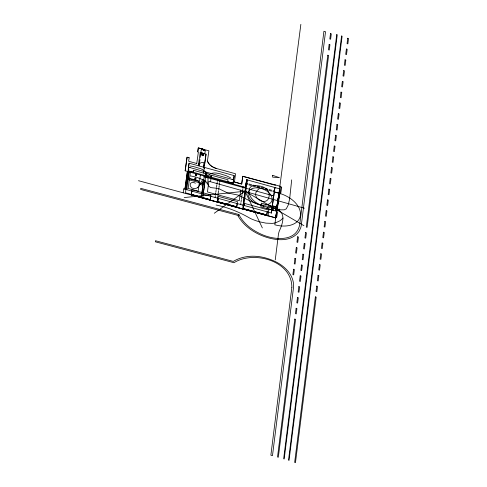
<?xml version="1.0" encoding="UTF-8"?>
<svg xmlns="http://www.w3.org/2000/svg" width="487" height="487" viewBox="0 0 487 487"><rect width="100%" height="100%" fill="white"/><g stroke="black" fill="none" stroke-linecap="round" stroke-linejoin="round"><path stroke-width="0.73" d="M291.683 179.88L289.643 198.994L288.207 205.076L286.277 208.862L284.244 209.836L280.798 209.854L263.467 206.19A19.322 12.37 20.7 0 1 259.297 204.479L255.943 202.476A16.601 10.629 20.7 0 1 253.605 200.565L252.893 199.853A17.593 11.262 20.7 0 1 249.697 194.922L249.399 194.021A20.673 13.234 20.7 0 1 248.991 191.33L249.588 188.256L250.884 186.71A7.889 5.053 20.7 0 1 252.82 185.839C259.175 185.042 268.976 186.88 269.22 194.922C269.067 209.002 247.232 197.144 259.206 188.731M275.258 259.881L278.503 233.876A84.257 53.935 20.7 0 1 279.215 231.252C282.478 224.215 286.508 213.269 276.872 209.106M207.395 183.757C209.647 176.708 205.855 169.263 198.41 168.07A32.312 20.685 20.7 0 0 192.359 166.359L190.228 165.957M191.775 191.068L191.269 195.001L191.373 194.465M198.489 181.371L198.599 180.847L195.622 180.026L195.865 178.224L195.062 178.005L194.818 179.806M218.706 201.868L218.669 202.142M227.149 204.723L227.216 204.175M235.647 207.005L235.732 206.482M236.183 207.17L236.25 206.622M243.281 209.093L244.084 203.304L268.842 210.104L268.045 215.893L243.281 209.093L243.354 208.552M243.798 209.233L243.865 208.692M244.297 209.349L244.364 208.795M291.841 287.519L270.869 455.217L272.477 455.649L293.448 287.969C294.982 274.826 283.391 264.49 272.13 260.174A35.855 22.95 20.7 0 0 261.221 256.972C251.779 255.237 241.589 256.412 233.273 261.416L155.475 240.724L155.347 241.808L233.973 262.718C253.648 250.227 292.237 260.715 291.847 287.507M236.694 207.31L237.479 201.606L218.383 196.358L217.598 202.062L236.694 207.31L236.767 206.762L217.646 201.575M244.316 209.373L244.383 208.832M197.789 151.895L198.337 147.914L202.215 148.985L202.123 149.588L201.344 149.369L200.814 152.717L204.771 153.801L205.307 150.465L204.552 150.24L204.625 149.637M191.3 195.007L191.811 191.081M191.799 195.147L191.872 194.605M300.863 24.35L275.776 217.902L138.466 180.695M275.295 184.932L242.751 176.282L241.68 184.001L234.405 181.998L235.586 173.786L216.143 168.411A10.69 6.842 20.7 0 1 207.419 161.039L208.899 150.83L202.148 148.955M215.108 197.485L215.333 195.786M245.326 189.102L246.617 179.733L279.727 188.853L275.727 217.884L242.66 208.801M195.652 173.695L195.409 175.49L196.267 175.728L196.511 173.932M196.218 175.71L196.462 173.914M199.122 165.951L199.414 164.241L198.562 163.991M202.58 181.937L203.426 182.181L203.481 181.444L204.917 181.84L203.195 194.222M205.983 173.737L205.52 177.146L206.829 177.67L204.126 176.769L204.223 176.044L188.408 171.704L185.48 192.815L202.744 197.552M216.216 189.498L216.459 187.696M216.581 186.801L216.825 185.005M217.878 195.555L218.121 193.753M218.243 192.858L218.486 191.062M219.369 184.768L219.607 182.972M241.053 201.922L241.296 200.127M242.173 193.838L242.416 192.036M242.544 191.141L242.782 189.346M243.835 199.895L244.078 198.087M244.206 197.192L244.45 195.39M271.709 209.824L272.336 206.111L276.732 207.097M188.353 171.686L187.519 177.798L194.861 179.825L195.104 178.023L195.908 178.248L195.664 180.044M195.457 175.515L195.701 173.713M204.169 176.793L204.266 176.069L201.344 197.162M203.426 182.181L203.523 181.462M205.563 177.171L205.66 176.452M218.115 202.282L218.188 201.734M237.206 203.578L236.676 207.285L243.263 209.069L243.792 205.392M255.097 212.295L255.17 211.748M271.387 212.953L271.807 209.879M183.185 192.809L183.763 188.871M184.92 189.187L187.379 171.424L185.145 170.803L187.032 157.204L189.114 157.77M189.12 163.206L188.061 170.815L233.103 183.222L234.168 175.606L189.059 163.188L188.274 168.867L188.792 169.013L188.506 171.04M188.737 168.995L188.457 171.016L193.156 172.313L193.436 170.292M188.408 171.704L185.955 189.486L187.489 178.352M190.393 172.252L188.159 188.445L198.16 191.19L200.388 174.997M193.102 172.295L193.382 170.273L206.031 173.762L202.671 198.093M196.742 163.492L198.386 152.06L197.722 151.865L198.27 147.884L204.692 149.673L204.619 150.276L201.277 149.332M198.319 165.726L200.212 152.565M204.388 165.592L206.038 154.166L200.133 152.541L200.881 152.748M204.217 167.351L206.038 154.166M210.53 181.73L211.425 175.247M191.336 194.459L210.226 199.579L210.147 200.114L210.859 194.94L192.036 189.772L191.324 194.946L242.611 209.057L246.659 179.77L245.588 187.44L205.642 176.464L206.214 172.861A5.576 3.567 20.7 0 1 211.005 177.907L211.382 175.223L227.971 179.8L227.66 181.7L233.103 183.222M233.066 183.185L234.119 175.57M240.742 190.027L239.275 200.693L207.432 191.951L208.899 181.28L304.375 208.205M243.336 208.521L266.785 214.895L266.706 215.443L267.193 211.802M185.906 189.455L271.399 212.989L271.825 209.915M266.632 208.381A6.368 4.073 20.7 0 1 272.294 206.397L274.899 187.513L271.399 212.989M272.422 205.745L276.963 206.993L278.868 193.181M185.2 170.821L187.093 157.228L189.181 157.794L188.639 161.264L196.797 163.516M187.434 171.442L184.957 189.2L183.727 188.859M199.463 163.309L199.974 159.602M200.279 157.374L200.802 153.649M203.286 167.096L203.992 162.615A5.016 3.214 20.7 0 0 199.372 164.21L199.238 163.242L199.676 163.37L199.335 164.204M201.801 193.838L203.347 182.716L202.501 182.473L202.622 181.955M210.311 200.157L210.652 196.267L210.95 196.34M217.324 181.414L217.561 179.715M217.512 198.148L217.75 196.45M219.734 182.077L219.972 180.379M218.103 198.306L217.567 202.111L210.116 200.096M240.688 204.516L240.925 202.823M242.91 188.445L243.153 186.74M243.098 205.179L243.336 203.487M266.706 215.443L267.211 211.833M274.936 187.562L274.327 191.933L279.903 193.461L279.069 193.187M203.335 167.12L203.584 165.385L204.443 165.623M210.147 200.114L210.682 196.285M215.461 194.891L215.717 193.095M215.832 192.195L216.088 190.399M216.952 184.104L217.208 182.315M218.986 187.458L219.241 185.669M218.614 190.155L218.87 188.359M218.127 198.331L217.592 202.129L217.671 201.594M241.418 199.232L241.674 197.43M241.789 196.529L242.045 194.733M243.451 202.586L243.707 200.79M244.577 194.496L244.827 192.7M244.943 191.799L245.198 190.009M188.451 177.128L189.066 172.824M186.813 188.786L188.14 179.466M243.914 204.443L247.317 180.86M209.087 199.816L209.191 199.299M265.957 214.67L265.92 214.944M266.292 215.327L266.371 214.779M202.215 148.985L202.056 149.552L204.552 150.24M203.463 149.332L203.365 149.929M203.584 172.148L204.23 168.301M202.501 182.473L202.05 185.151A4.852 3.105 20.7 0 1 198.495 181.371L187.44 178.339M200.699 197.558L200.784 197.016M209.623 199.974L209.714 199.439M238.654 215.863L238.88 214.523L140.761 188.353L140.633 189.431L237.759 215.345A41.2 26.371 20.7 0 0 241.905 221.494L242.757 222.486A37.956 24.295 20.7 0 0 258.877 234.29A38.698 24.77 20.7 0 0 269.177 238.058C277.913 240.341 288.438 241.065 295.822 234.929A35.149 22.499 20.7 0 0 299.365 230.777L300.716 227.752A37.907 24.265 20.7 0 0 301.392 224.507L325.529 31.71L323.922 31.278L299.785 224.081C296.705 243.056 272.537 240 259.845 233.547M273.992 206.762L273.396 210.311L266.626 208.387M275.265 210.828L275.879 207.176M276.713 207.06L279.1 193.229L279.903 193.461L272.872 191.494M276.963 206.993L279.167 193.972M277.152 207.012L279.349 193.984M277.164 207.012L279.501 193.345M277.377 207.109L279.575 194.088M275.764 217.866L276.89 211.303L260.935 206.896L261.446 203.176L277.097 207.474M277.505 207.529L281.072 186.527L275.258 184.883M277.59 207.17L276.762 206.932L278.984 193.917L279.757 194.106M207.724 177.578C208.631 172.708 214.426 172.386 218.298 173.439A36.927 23.638 20.7 0 1 220.873 174.011L226.218 175.679L230.558 177.767M202.799 179.447L198.97 186.253L197.272 187.805M283.117 218.042L280.128 220.708L275.709 222.76A18.956 12.132 20.7 0 1 272.154 223.387L265.987 223.137L259.784 221.871A38.138 24.411 20.7 0 1 250.507 218.541C239.823 212.253 228.318 207.535 216.118 205.021M214.304 213.245L245.064 191.227L303.925 225.676M184.208 197.57L245.064 191.227L262.347 227.94M190.484 175.91L195.062 176.872A25.774 16.497 20.7 0 1 197.259 177.512L204.729 180.47A5.442 3.482 20.7 0 1 205.709 181.298L208.984 186.314L210.646 187.586L218.401 188.469L227.624 192.968L238.204 195.098L251.852 201.898L263.674 206.257M272.288 206.397L277.779 207.584L276.872 211.267M218.687 202.008L235.714 206.616M244.364 208.966L265.939 214.81M218.645 202.123L235.678 206.732M244.334 209.075L265.914 214.913M191.336 194.739L210.183 199.853M217.634 201.862L236.731 207.036M243.317 208.82L266.748 215.169M218.651 202.282L235.684 206.89M244.334 209.233L265.896 215.077M248.906 183.976L251.578 184.707M252.917 185.078L255.59 185.809M264.958 188.39L267.637 189.12M268.97 189.492L271.661 190.228M248.778 184.871L251.45 185.602M252.79 185.973L255.474 186.71M264.837 189.285L267.521 190.021M268.854 190.393L271.533 191.123M202.105 149.253L204.589 149.935M275.252 185.255L242.794 176.324L241.716 184.037L234.442 182.028M206.853 177.518L272.422 195.512M202.172 149.284L204.656 149.966M256.941 186.18L259.614 186.923M260.953 187.282L263.625 188.019M272.994 190.594L274.425 190.989M246.136 183.209L247.566 183.605M246.014 184.11L247.439 184.506M256.813 187.081L259.486 187.818M260.825 188.177L263.497 188.919M189.869 167.54L232.159 179.411M188.633 179.721L201.801 183.41M202.202 153.125L203.596 153.527M202.142 153.484L203.536 153.886M280.902 187.288L281.705 187.519L280.78 193.035L279.976 192.803M276.744 206.89L277.572 207.133M276.744 212.046L277.547 212.277L276.75 217.025L275.946 216.794M202.196 149.119L204.674 149.832M202.148 149.418L204.637 150.136M279.039 193.576L279.842 193.808M278.984 193.917L279.788 194.149M277.87 200.425L278.686 200.662M192.876 194.873L208.862 199.487M192.608 195.08L208.625 199.7M195.403 183.222C193.698 182.108 190.094 181.913 190.192 184.737A9.18 5.874 20.7 0 0 190.35 186.01L191.635 187.964L194.252 188.566A7.841 5.022 20.7 0 0 197.278 187.805M259.37 233.322C250.915 229.28 243.153 223.016 238.88 214.523M216.198 168.441A10.69 6.842 20.7 0 1 207.48 161.069M203.28 155.292A0.986 0.627 20.7 0 0 203.353 155.079A0.724 0.463 20.7 0 0 202.732 154.416A0.724 0.463 20.7 0 0 201.965 154.689A1.309 0.834 20.7 0 0 201.995 154.951A1.011 0.645 20.7 0 0 202.111 155.189A0.791 0.505 20.7 0 0 202.318 155.396L202.835 155.548A0.785 0.505 20.7 0 0 203.097 155.469A1.12 0.718 20.7 0 0 203.286 155.298M203.651 153.953L203.651 154.976A1.747 1.12 20.7 0 1 203.548 155.316A1.845 1.181 20.7 0 1 203.268 155.59A1.169 0.749 20.7 0 1 202.896 155.724A0.67 0.426 20.7 0 1 202.215 155.523A1.163 0.743 20.7 0 1 201.91 155.213A1.662 1.065 20.7 0 1 201.74 154.854A2.338 1.498 20.7 0 1 201.734 154.44L202.002 153.49L203.651 153.953M272.665 175.332L272.647 177.14L279.477 177.688L272.665 175.332M192.335 194.721L192.268 195.269L192.365 194.739M293.57 269.232L292.894 274.644L293.698 274.857L294.373 269.451L293.57 269.232M294.927 258.414L294.251 263.826L295.055 264.039L295.731 258.634L294.927 258.414M296.279 247.597L295.603 253.003L296.406 253.222L297.082 247.81L296.279 247.597M297.63 236.779L296.954 242.185L297.758 242.404L298.434 236.992L297.63 236.779M294.781 319.095L277.523 457.025L278.327 457.238L295.585 319.308L294.781 319.095M296.133 308.271L295.457 313.683L296.26 313.896L296.936 308.49L296.133 308.271M297.49 297.454L296.814 302.865L297.618 303.078L298.294 297.673L297.49 297.454M298.841 286.636L298.166 292.048L298.969 292.261L299.645 286.849L298.841 286.636M300.199 275.819L299.517 281.224L300.321 281.443L300.996 276.032L300.199 275.819M301.55 265.001L300.875 270.407L301.678 270.626L302.354 265.214L301.55 265.001M302.902 254.177L302.226 259.589L303.03 259.802L303.705 254.397L302.902 254.177M304.259 243.36L303.578 248.772L304.381 248.985L305.057 243.579L304.259 243.36M305.611 232.543L304.935 237.954L305.739 238.167L306.414 232.762L305.611 232.543M327.794 55.232L306.286 227.131L307.09 227.35L328.597 55.451L327.794 55.232M329.145 44.414L328.469 49.826L329.273 50.039L329.949 44.634L329.145 44.414M330.503 33.597L329.821 39.009L330.624 39.222L331.3 33.816L330.503 33.597M336.724 34.632L283.659 458.815L284.195 458.955L337.26 34.778L336.724 34.632M341.576 36.032L288.511 460.215L289.047 460.355L342.111 36.178L341.576 36.032M315.375 296.881L294.665 462.437L295.469 462.65L316.179 297.1L315.375 296.881M316.727 286.106L316.051 291.494L316.854 291.713L317.53 286.326L316.727 286.106M318.072 275.332L317.396 280.719L318.2 280.932L318.875 275.545L318.072 275.332M319.423 264.557L318.748 269.944L319.551 270.157L320.227 264.77L319.423 264.557M320.769 253.776L320.093 259.163L320.896 259.382L321.572 253.995L320.769 253.776M322.12 243.001L321.444 248.388L322.248 248.607L322.924 243.22L322.12 243.001M323.465 232.226L322.79 237.613L323.593 237.833L324.269 232.439L323.465 232.226M324.811 221.451L324.141 226.839L324.945 227.052L325.614 221.664L324.811 221.451M326.162 210.67L325.486 216.064L326.29 216.277L326.966 210.889L326.162 210.67M327.507 199.895L326.838 205.283L327.641 205.502L328.311 200.114L327.507 199.895M328.859 189.12L328.183 194.508L328.987 194.727L329.662 189.34L328.859 189.12M330.204 178.345L329.535 183.733L330.338 183.946L331.008 178.559L330.204 178.345M331.556 167.571L330.88 172.958L331.684 173.171L332.359 167.784L331.556 167.571M332.901 156.79L332.231 162.177L333.035 162.396L333.705 157.009L332.901 156.79M334.252 146.015L333.577 151.402L334.38 151.621L335.056 146.234L334.252 146.015M335.598 135.24L334.922 140.627L335.726 140.846L336.401 135.453L335.598 135.24M336.949 124.465L336.274 129.852L337.077 130.066L337.753 124.678L336.949 124.465M338.295 113.69L337.619 119.078L338.422 119.291L339.098 113.903L338.295 113.69M339.646 102.909L338.97 108.297L339.774 108.516L340.45 103.128L339.646 102.909M340.991 92.134L340.316 97.522L341.119 97.741L341.795 92.353L340.991 92.134M342.343 81.359L341.667 86.747L342.471 86.96L343.146 81.573L342.343 81.359M343.688 70.585L343.012 75.972L343.816 76.185L344.492 70.798L343.688 70.585M345.033 59.804L344.364 65.197L345.167 65.41L345.837 60.023L345.033 59.804M346.385 49.029L345.709 54.416L346.513 54.635L347.188 49.248L346.385 49.029M347.73 38.254L347.061 43.641L347.864 43.86L348.534 38.467L347.73 38.254M188.646 179.563L187.282 179.338L188.646 179.563M272.434 195.354L273.761 195.871L272.434 195.354M201.825 183.258L203.134 183.788L201.825 183.258M278.978 193.211L274.82 224.805A24.508 15.687 20.7 0 0 300.418 215.4A24.508 15.687 20.7 0 0 278.978 193.211M189.893 167.4L188.536 167.169L189.893 167.4M232.183 179.271L233.492 179.788L232.183 179.271M279.337 209.185L279.124 210.427L278.022 209.453L279.337 209.185M188.664 177.183L188.323 178.023L188.226 177.061L188.664 177.183M247.445 179.965L247.098 180.805L247.542 180.927L247.445 179.965M188.268 178.571L187.927 179.405L188.366 179.526L188.268 178.571M200.93 152.748L200.583 153.582L201.028 153.703L200.93 152.748M189.193 171.929L188.84 172.757L189.279 172.885L189.193 171.929M187.038 188.853L186.685 189.68L186.582 188.725L187.038 188.853M244.127 204.503L243.774 205.337L243.683 204.376L244.127 204.503M203.81 172.215L203.432 173.049L203.359 172.088L203.81 172.215M204.382 167.412L204.004 168.234L204.455 168.368L204.382 167.412M251.475 200.534A12.522 8.017 20.7 0 0 271.697 201.21A12.522 8.017 20.7 0 0 257.099 187.824A12.522 8.017 20.7 0 0 251.475 200.534"/></g></svg>
